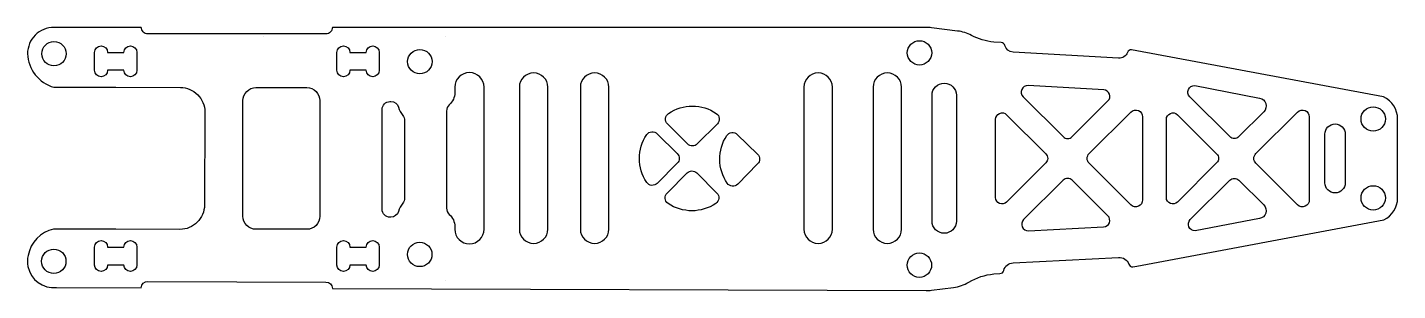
# Model space of a CAD drawing. Header units: millimetres. Extents: x -82 to 87, y -16 to 16.
import ezdxf

# ---------------------------------------------------------------- set-up
doc = ezdxf.new("R2010")
doc.units = ezdxf.units.MM
doc.layers.get('0').update_dxf_attribs({"linetype": 'CONTINUOUS'})

msp = doc.modelspace()

# ---------------------------------------------------------------- linework, layer by layer
for p, q in [((-52.52, 15.06), (-52.52, 15.06)), ((-29.97, 5.84), (-29.97, -6.13)), ((-30.1, -15), (-30.1, -15))]:
    msp.add_line(p, q)
for points in [[(38.71, 13.91, 0.323907), (38.26, 14.28), (37.33, 14.33, -0.096297), (34.59, 15.16, 0.089692), (32.89, 15.7), (29.67, 16.11, 0.031955), (29.03, 16.15), (-44, 16.15, -0.414214), (-44.8, 15.35), (-66.71, 15.35, -0.414214), (-67.51, 16.15), (-78.25, 16.15, 0.414214), (-81.5, 12.9, 0.324746), (-78.25, 8.77), (-70.65, 8.77), (-62.69, 8.74, -0.414214), (-59.7, 5.73), (-59.74, -5.75, -0.414214), (-62.75, -8.74), (-70.65, -8.71), (-78.3, -8.7, 0.293408), (-81.44, -11.95, 0.105802), (-81.45, -13.31, 0.386814), (-77.93, -15.9), (-67.51, -15.94, -0.407899), (-66.7, -15.16), (-44.8, -15.23, -0.409428), (-44, -16.02), (29.01, -16.29, 0.033832), (29.69, -16.25), (32.38, -15.89, 0.100852), (34.26, -15.24, -0.109189), (37.34, -14.23), (38.1, -14.19, 0.331679), (38.56, -13.81, -0.331679), (39.71, -12.86), (52.69, -12.19, -0.331679), (53.94, -13.02, 0.331679), (54.43, -13.36), (54.93, -13.26), (85.29, -7.57, 0.289349), (87, -4.86), (87, 4.86, 0.291044), (85.27, 7.58), (54.93, 13.25), (54.27, 13.38, 0.323907), (53.78, 13.06, -0.323907), (52.69, 12.36), (39.71, 13.09, -0.323907)], [(-71.65, 13.07), (-69.65, 13.07, -1), (-68.05, 13.07), (-68.05, 10.87, -1), (-69.65, 10.87), (-71.65, 10.87, -1), (-73.25, 10.87), (-73.25, 13.07, -1)], [(-41.85, 13.07), (-39.85, 13.07, -1), (-38.25, 13.07), (-38.25, 10.87, -1), (-39.85, 10.87), (-41.85, 10.87, -1), (-43.45, 10.87), (-43.45, 13.07, -1)], [(-25.35, 8.78, 1), (-28.95, 8.78), (-28.95, 8.11, -0.21511), (-29.63, 6.61, 0.21511), (-29.97, 5.84), (-29.97, -6.12, 0.21511), (-29.63, -6.89, -0.21511), (-28.95, -8.39), (-28.95, -8.72, 1), (-25.35, -8.72)], [(-17.51, 8.78, 1), (-21.01, 8.78), (-21.01, -8.72, 1), (-17.51, -8.72)], [(-13.51, 8.78), (-13.51, -8.72, 1), (-10.01, -8.72), (-10.01, 8.78, 1)], [(17.49, 8.78, 1), (13.99, 8.78), (13.99, -8.72, 1), (17.49, -8.72)], [(25.99, -8.72), (25.99, 8.78, 1), (22.49, 8.78), (22.49, -8.72, 1)], [(-55.01, 7.12, -0.414214), (-53.41, 8.72), (-47.15, 8.72, -0.414214), (-45.55, 7.12), (-45.55, -7.13, -0.414214), (-47.15, -8.73), (-53.41, -8.73, -0.414214), (-55.01, -7.13)], [(29.74, -7.72), (29.74, 7.78, -1), (32.74, 7.78), (32.74, -7.72, -1)], [(40.94, 7.6), (45.86, 2.69, 0.414214), (46.99, 2.69), (51.38, 7.08, 0.648051), (50.86, 8.45), (41.55, 8.97, 0.688687)], [(70.03, 7.44, -0.601622), (70.55, 5.75), (67.49, 2.69, -0.414214), (66.36, 2.69), (61.44, 7.6, -0.688687), (62.05, 8.97)], [(-35.12, 4.67), (-35.12, -4.9, -0.175557), (-35.35, -5.51, 0.107851), (-35.88, -6.54, -0.338451), (-36.81, -7.24), (-36.93, -7.24, -0.414214), (-37.89, -6.28), (-37.89, 6.05, -0.414214), (-36.93, 7.01), (-36.8, 7.01, -0.338451), (-35.88, 6.3, 0.107534), (-35.35, 5.29, -0.175234)], [(-0.32, 1.79), (-2.78, 4.26, -0.471527), (-2.66, 5.55, -0.305916), (3.21, 5.55, -0.471527), (3.34, 4.26), (0.87, 1.79, -0.414214)], [(37.56, -4.81), (37.56, 4.82, -0.668179), (38.92, 5.38), (43.74, 0.57, -0.414214), (43.74, -0.56), (38.92, -5.38, -0.668179)], [(49.07, 0.6), (54.19, 5.72, -0.668179), (55.64, 5.12), (55.64, -5.11, -0.668179), (54.19, -5.72), (49.07, -0.6, -0.414214)], [(64.74, -0.56), (59.92, -5.38, -0.668179), (58.56, -4.81), (58.56, 4.82, -0.668179), (59.92, 5.38), (64.74, 0.57, -0.414214)], [(69.57, 0.6), (74.69, 5.72, -0.668179), (76.14, 5.12), (76.14, -5.11, -0.668179), (74.69, -5.72), (69.57, -0.6, -0.414214)], [(80.56, -3, -1), (78.06, -3), (78.06, 3, -1), (80.56, 3)], [(-5.35, 2.93, -0.471538), (-4.06, 3.05), (-1.59, 0.59, -0.414214), (-1.6, -0.6), (-4.06, -3.07, -0.471517), (-5.35, -2.95, -0.305916)], [(8.28, 0.51, -0.414214), (8.29, -0.68), (5.85, -3.17, -0.471527), (4.56, -3.06, -0.305916), (4.5, 2.81, -0.471527), (5.79, 2.95)], [(3.27, -4.26, -0.471527), (3.15, -5.55, -0.305916), (-2.73, -5.55, -0.471527), (-2.85, -4.26), (-0.38, -1.79, -0.414214), (0.81, -1.79)], [(51.37, -7.07), (46.99, -2.69, 0.414214), (45.86, -2.69), (41, -7.54, 0.68687), (41.61, -8.91), (50.85, -8.43, 0.649805)], [(70.53, -5.73, -0.602877), (70.01, -7.42), (62.11, -8.91, -0.68687), (61.5, -7.54), (66.36, -2.69, -0.414214), (67.49, -2.69)], [(-69.65, -10.93, -1), (-68.05, -10.93), (-68.05, -13.13, -1), (-69.65, -13.13), (-71.65, -13.13, -1), (-73.25, -13.13), (-73.25, -10.93, -1), (-71.65, -10.93)], [(-38.25, -13.13, -1), (-39.85, -13.13), (-41.85, -13.13, -1), (-43.45, -13.13), (-43.45, -10.93, -1), (-41.85, -10.93), (-39.85, -10.93, -1), (-38.25, -10.93)]]:
    msp.add_lwpolyline(points, format="xyb", close=True)
for centre in [(-78.25, 12.9), (28.2, 13.01), (-33.25, 11.93), (84, 4.86), (84, -4.86), (-78.27, -12.67), (-33.26, -11.83), (28.19, -13.15)]:
    msp.add_circle(centre, 1.5)
msp.add_arc((-30.14, 17.06), 2, 269.9964, 270.0748)

doc.saveas('drawing.dxf')
